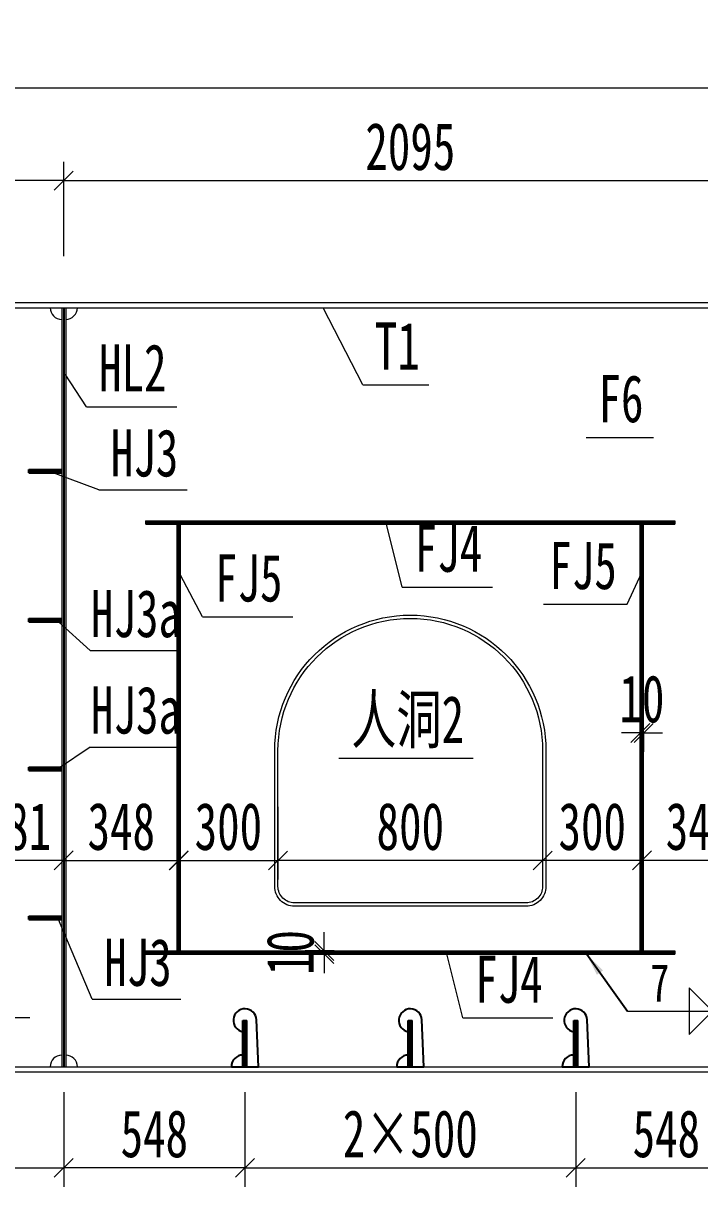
# Model space of a CAD drawing. Header units: millimetres. Extents: x -89049 to 410567, y -307459 to -100425.
# Drawn here: x 261326 to 263371, y -119533 to -116016 of the extents above; entities that cross this region are included whole.
import ezdxf
from ezdxf.enums import TextEntityAlignment as Align

# ---------------------------------------------------------------- set-up
doc = ezdxf.new("R2010")
doc.units = ezdxf.units.MM
doc.layers.get('Defpoints').update_dxf_attribs({"color": 8})
for name, color, linetype, lineweight in [('Dim', 4, 'Continuous', 15), ('文字', 7, 'Continuous', 15), ('细实线', 4, 'Continuous', 15), ('钢板粗线', 1, 'Continuous', 25), ('钢板细线', 6, 'Continuous', 15)]:
    doc.layers.add(name, color=color, linetype=linetype, lineweight=lineweight)
doc.layers.add('Text', color=4, linetype='Continuous')
doc.styles.add('111', font='', dxfattribs={"width": 0.7})
doc.styles.add('BM_Dim', font='', dxfattribs={"width": 0.85})
doc.styles.add('SMEDI', font='', dxfattribs={"width": 0.75})
doc.styles.get("Standard").update_dxf_attribs({"font": ''})
doc.styles.get('111').set_extended_font_data('仿宋_GB2312')
doc.styles.get('BM_Dim').set_extended_font_data('仿宋_GB2312')
doc.styles.get('SMEDI').set_extended_font_data('仿宋_GB2312')
doc.styles.get('Standard').set_extended_font_data('仿宋_GB2312')
doc.dimstyles.new('200', dxfattribs={"dimscale": 0, "dimtxt": 2.5, "dimasz": 1, "dimexe": 1, "dimexo": 1, "dimgap": 0.6, "dimtad": 1, "dimdec": 0, "dimdsep": 46, "dimtxsty": '111', "dimblk": 'OBLIQUE', "dimcen": 0, "dimclrd": 4, "dimclre": 4, "dimclrt": 4, "dimadec": 1, "dimazin": 2, "dimtfac": 1, "dimtdec": 0, "dimtix": 1, "dimtmove": 2, "dimatfit": 3, "dimfxl": 4, "dimfxlon": 1, "dimtolj": 1, "dimlwd": -1, "dimlwe": -1, "dimarcsym": 0})
doc.dimstyles.new('MSteel_1.0_1.0', dxfattribs={"dimtxt": 3, "dimasz": 1.2, "dimexe": 1, "dimexo": 1, "dimgap": 1, "dimtad": 3, "dimtoh": 1, "dimdec": 0, "dimzin": 0, "dimdsep": 46, "dimtxsty": 'Standard', "dimblk": 'ARCHTICK', "dimcen": 0.09, "dimclrd": 3, "dimclre": 3, "dimadec": 0, "dimazin": 0, "dimtfac": 1, "dimtdec": 4, "dimtofl": 0, "dimtmove": 0, "dimatfit": 3, "dimfxl": 1, "dimtolj": 1, "dimtzin": 0, "dimarcsym": 0})

# ---------------------------------------------------------------- blocks, each defined once
blk = doc.blocks.new('_Oblique')
at = {"color": 0, "linetype": 'ByBlock', "lineweight": -2}
blk.add_line((-0.5, -0.5), (0.5, 0.5), dxfattribs=at)
blk = doc.blocks.new('*D2909')
at = {"layer": 'Defpoints', "color": 0, "transparency": 16777216}
for p in [(262096.1, -118336.4), (262896.1, -118370.8), (262096.1, -118546.7)]:
    blk.add_point(p, dxfattribs=at)
at = {"layer": '细实线', "color": 4, "transparency": 16777216}
for p, q in [((262096.1, -118393.5), (262096.1, -118603.8)), ((262896.1, -118428), (262896.1, -118603.8)), ((262896.1, -118546.7), (262096.1, -118546.7))]:
    blk.add_line(p, q, dxfattribs=at)
at = {"layer": '细实线', "color": 4, "transparency": 16777216, "xscale": 57.14285714285715, "yscale": 57.14285714285715, "zscale": 57.14285714285715, "rotation": 180}
blk.add_blockref('_Oblique', (262096.1, -118546.7), dxfattribs=at)
at = {"layer": '细实线', "color": 4, "transparency": 16777216, "xscale": 57.14285714285715, "yscale": 57.14285714285715, "zscale": 57.14285714285715}
blk.add_blockref('_Oblique', (262896.1, -118546.7), dxfattribs=at)
at = {"layer": '细实线', "color": 4, "transparency": 16777216, "insert": (262496.1, -118444.4), "char_height": 142.86, "attachment_point": 5, "style": '111'}
blk.add_mtext('\\A1;800', dxfattribs=at)
blk = doc.blocks.new('*D2910')
at = {"layer": 'Defpoints', "color": 0, "transparency": 16777216}
for p in [(262896.1, -118327), (263196.1, -118363), (262896.1, -118546.7)]:
    blk.add_point(p, dxfattribs=at)
at = {"layer": '细实线', "color": 4, "transparency": 16777216}
for p, q in [((262896.1, -118384.2), (262896.1, -118603.8)), ((263196.1, -118420.1), (263196.1, -118603.8)), ((263196.1, -118546.7), (262896.1, -118546.7))]:
    blk.add_line(p, q, dxfattribs=at)
at = {"layer": '细实线', "color": 4, "transparency": 16777216, "xscale": 57.14285714285715, "yscale": 57.14285714285715, "zscale": 57.14285714285715, "rotation": 180}
blk.add_blockref('_Oblique', (262896.1, -118546.7), dxfattribs=at)
at = {"layer": '细实线', "color": 4, "transparency": 16777216, "xscale": 57.14285714285715, "yscale": 57.14285714285715, "zscale": 57.14285714285715}
blk.add_blockref('_Oblique', (263196.1, -118546.7), dxfattribs=at)
at = {"layer": '细实线', "color": 4, "transparency": 16777216, "insert": (263046.1, -118444.4), "char_height": 142.86, "attachment_point": 5, "style": '111'}
blk.add_mtext('\\A1;300', dxfattribs=at)
blk = doc.blocks.new('*D2911')
at = {"layer": 'Defpoints', "color": 0, "transparency": 16777216}
for p in [(262096.1, -118327), (261796.1, -118363), (262096.1, -118546.7)]:
    blk.add_point(p, dxfattribs=at)
at = {"layer": '细实线', "color": 4, "transparency": 16777216}
for p, q in [((262096.1, -118384.2), (262096.1, -118603.8)), ((261796.1, -118420.1), (261796.1, -118603.8)), ((261796.1, -118546.7), (262096.1, -118546.7))]:
    blk.add_line(p, q, dxfattribs=at)
at = {"layer": '细实线', "color": 4, "transparency": 16777216, "xscale": 57.14285714285715, "yscale": 57.14285714285715, "zscale": 57.14285714285715, "rotation": 180}
blk.add_blockref('_Oblique', (261796.1, -118546.7), dxfattribs=at)
at = {"layer": '细实线', "color": 4, "transparency": 16777216, "xscale": 57.14285714285715, "yscale": 57.14285714285715, "zscale": 57.14285714285715}
blk.add_blockref('_Oblique', (262096.1, -118546.7), dxfattribs=at)
at = {"layer": '细实线', "color": 4, "transparency": 16777216, "insert": (261946.1, -118444.4), "char_height": 142.86, "attachment_point": 5, "style": '111'}
blk.add_mtext('\\A1;300', dxfattribs=at)
blk = doc.blocks.new('*D2912')
at = {"layer": 'Defpoints', "color": 0, "transparency": 16777216}
for p in [(263196.2, -118333.8), (263544.2, -118356.4), (263196.2, -118546.4)]:
    blk.add_point(p, dxfattribs=at)
at = {"layer": '细实线', "color": 4, "transparency": 16777216}
for p, q in [((263196.2, -118391), (263196.2, -118603.6)), ((263544.2, -118413.6), (263544.2, -118603.6)), ((263544.2, -118546.4), (263196.2, -118546.4))]:
    blk.add_line(p, q, dxfattribs=at)
at = {"layer": '细实线', "color": 4, "transparency": 16777216, "xscale": 57.14285714285715, "yscale": 57.14285714285715, "zscale": 57.14285714285715, "rotation": 180}
blk.add_blockref('_Oblique', (263196.2, -118546.4), dxfattribs=at)
at = {"layer": '细实线', "color": 4, "transparency": 16777216, "xscale": 57.14285714285715, "yscale": 57.14285714285715, "zscale": 57.14285714285715}
blk.add_blockref('_Oblique', (263544.2, -118546.4), dxfattribs=at)
at = {"layer": '细实线', "color": 4, "transparency": 16777216, "insert": (263370.2, -118444.2), "char_height": 142.86, "attachment_point": 5, "style": '111'}
blk.add_mtext('\\A1;348', dxfattribs=at)
blk = doc.blocks.new('*D2913')
at = {"layer": 'Defpoints', "color": 0, "transparency": 16777216}
for p in [(261796.2, -118326.8), (261448.5, -118350.5), (261796.2, -118546.4)]:
    blk.add_point(p, dxfattribs=at)
at = {"layer": '细实线', "color": 4, "transparency": 16777216}
for p, q in [((261448.5, -118407.7), (261448.5, -118603.6)), ((261796.2, -118383.9), (261796.2, -118603.6)), ((261448.5, -118546.4), (261796.2, -118546.4))]:
    blk.add_line(p, q, dxfattribs=at)
at = {"layer": '细实线', "color": 4, "transparency": 16777216, "xscale": 57.14285714285715, "yscale": 57.14285714285715, "zscale": 57.14285714285715, "rotation": 180}
blk.add_blockref('_Oblique', (261448.5, -118546.4), dxfattribs=at)
at = {"layer": '细实线', "color": 4, "transparency": 16777216, "xscale": 57.14285714285715, "yscale": 57.14285714285715, "zscale": 57.14285714285715}
blk.add_blockref('_Oblique', (261796.2, -118546.4), dxfattribs=at)
at = {"layer": '细实线', "color": 4, "transparency": 16777216, "insert": (261622.4, -118444.2), "char_height": 142.86, "attachment_point": 5, "style": '111'}
blk.add_mtext('\\A1;348', dxfattribs=at)
blk = doc.blocks.new('*D2917')
at = {"layer": 'Defpoints', "color": 0, "transparency": 16777216}
for p in [(261167.6, -118329.6), (261448.5, -118350.5), (261167.6, -118546.4)]:
    blk.add_point(p, dxfattribs=at)
at = {"layer": '细实线', "color": 4, "transparency": 16777216}
for p, q in [((261167.6, -118386.8), (261167.6, -118603.6)), ((261448.5, -118407.7), (261448.5, -118603.6)), ((261448.5, -118546.4), (261167.6, -118546.4))]:
    blk.add_line(p, q, dxfattribs=at)
at = {"layer": '细实线', "color": 4, "transparency": 16777216, "xscale": 57.14285714285715, "yscale": 57.14285714285715, "zscale": 57.14285714285715, "rotation": 180}
blk.add_blockref('_Oblique', (261167.6, -118546.4), dxfattribs=at)
at = {"layer": '细实线', "color": 4, "transparency": 16777216, "xscale": 57.14285714285715, "yscale": 57.14285714285715, "zscale": 57.14285714285715}
blk.add_blockref('_Oblique', (261448.5, -118546.4), dxfattribs=at)
at = {"layer": '细实线', "color": 4, "transparency": 16777216, "insert": (261308.1, -118444.2), "char_height": 142.86, "attachment_point": 5, "style": '111'}
blk.add_mtext('\\A1;281', dxfattribs=at)
blk = doc.blocks.new('*D2922')
at = {"layer": 'Defpoints', "color": 0, "transparency": 16777216}
for p in [(262235.9, -118829.9), (262323.5, -118819.9), (262323.5, -118829.9)]:
    blk.add_point(p, dxfattribs=at)
at = {"layer": '细实线', "color": 4, "transparency": 16777216}
for p, q in [((262235.9, -118819.9), (262235.9, -118762.8)), ((262266.4, -118819.9), (262178.7, -118819.9)), ((262266.4, -118829.9), (262178.7, -118829.9)), ((262235.9, -118819.9), (262235.9, -118829.9)), ((262235.9, -118829.9), (262235.9, -118887.1))]:
    blk.add_line(p, q, dxfattribs=at)
at = {"layer": '细实线', "color": 4, "transparency": 16777216, "xscale": 57.14285714285715, "yscale": 57.14285714285715, "zscale": 57.14285714285715}
for p, rotation in [((262235.9, -118819.9), 270), ((262235.9, -118829.9), 90)]:
    blk.add_blockref('_Oblique', p, dxfattribs=dict(at, rotation=rotation))
at = {"layer": '细实线', "color": 4, "transparency": 16777216, "insert": (262133.6, -118824.9), "char_height": 142.86, "attachment_point": 5, "rotation": 90, "style": '111'}
blk.add_mtext('\\A1;10', dxfattribs=at)
blk = doc.blocks.new('*D2926')
at = {"layer": 'Defpoints', "color": 0, "transparency": 16777216}
for p in [(263191.2, -118107.6), (263201.2, -118107.6), (263201.2, -118161)]:
    blk.add_point(p, dxfattribs=at)
at = {"layer": '细实线', "color": 4, "transparency": 16777216}
for p, q in [((263191.2, -118161), (263134.1, -118161)), ((263191.2, -118161), (263191.2, -118218.2)), ((263191.2, -118161), (263201.2, -118161)), ((263201.2, -118161), (263201.2, -118218.2)), ((263201.2, -118161), (263258.4, -118161))]:
    blk.add_line(p, q, dxfattribs=at)
at = {"layer": '细实线', "color": 4, "transparency": 16777216, "xscale": 57.14285714285715, "yscale": 57.14285714285715, "zscale": 57.14285714285715}
blk.add_blockref('_Oblique', (263191.2, -118161), dxfattribs=at)
at = {"layer": '细实线', "color": 4, "transparency": 16777216, "xscale": 57.14285714285715, "yscale": 57.14285714285715, "zscale": 57.14285714285715, "rotation": 180}
blk.add_blockref('_Oblique', (263201.2, -118161), dxfattribs=at)
at = {"layer": '细实线', "color": 4, "transparency": 16777216, "insert": (263196.2, -118058.8), "char_height": 142.86, "attachment_point": 5, "style": '111'}
blk.add_mtext('\\A1;10', dxfattribs=at)
blk = doc.blocks.new('_ArchTick')
at = {"color": 0, "linetype": 'ByBlock', "const_width": 0.15}
blk.add_lwpolyline([(-0.5, -0.5), (0.5, 0.5)], dxfattribs=at)
blk = doc.blocks.new('角焊缝2')
at = {"layer": 'Dim'}
blk.add_line((-3138.009, 370.223), (-3132.704, 370.223), dxfattribs=at)
blk.add_lwpolyline([(-3134.754, 371.455), (-3134.754, 368.992), (-3133.523, 370.223)], close=True, dxfattribs=at)
blk.add_lwpolyline([(-3131.704, 369.223), (-3132.704, 370.223), (-3131.704, 371.223)], dxfattribs=at)
blk = doc.blocks.new('10-100加劲 无过焊孔')
at = {"layer": 'Defpoints'}
blk.add_line((0, -100), (0, 0), dxfattribs=at)
at = {"layer": '钢板粗线', "color": 7}
for p, q in [((-5, -100), (-5, 0)), ((-5, 0), (5, 0)), ((5, -100), (5, 0)), ((-5, -100), (5, -100))]:
    blk.add_line(p, q, dxfattribs=at)
blk = doc.blocks.new('12-140加劲 有过焊孔')
at = {"layer": 'Defpoints'}
blk.add_line((0, 0), (0, 140), dxfattribs=at)
at = {"layer": '钢板粗线', "color": 7}
for p, q in [((41, 0), (35, 141.5)), ((-6, 0), (-6, 140)), ((-6, 140), (6, 140)), ((6, 0), (6, 140)), ((-41, 0), (41, 0))]:
    blk.add_line(p, q, dxfattribs=at)
for centre, start, end in [((0, 140), 2.441, 260.1291), ((-6, 0), 90, 180)]:
    blk.add_arc(centre, 35, start, end, dxfattribs=at)
blk = doc.blocks.new('*D2932')
at = {"layer": 'Defpoints', "color": 0, "transparency": 16777216}
for p in [(261448.5, -119169.9), (261996.1, -119169.9), (261448.5, -119475.7)]:
    blk.add_point(p, dxfattribs=at)
at = {"layer": '细实线', "color": 4, "transparency": 16777216}
for p, q in [((261448.5, -119247.1), (261448.5, -119532.8)), ((261996.1, -119247.1), (261996.1, -119532.8)), ((261996.1, -119475.7), (261448.5, -119475.7))]:
    blk.add_line(p, q, dxfattribs=at)
at = {"layer": '细实线', "color": 4, "transparency": 16777216, "xscale": 57.14285714285715, "yscale": 57.14285714285715, "zscale": 57.14285714285715, "rotation": 180}
blk.add_blockref('_Oblique', (261448.5, -119475.7), dxfattribs=at)
at = {"layer": '细实线', "color": 4, "transparency": 16777216, "xscale": 57.14285714285715, "yscale": 57.14285714285715, "zscale": 57.14285714285715}
blk.add_blockref('_Oblique', (261996.1, -119475.7), dxfattribs=at)
at = {"layer": '细实线', "color": 4, "transparency": 16777216, "insert": (261722.3, -119373.4), "char_height": 142.86, "attachment_point": 5, "style": '111'}
blk.add_mtext('\\A1;548', dxfattribs=at)
blk = doc.blocks.new('*D2933')
at = {"layer": 'Defpoints', "color": 0, "transparency": 16777216}
for p in [(260817.6, -119169.9), (261448.5, -119169.9), (261448.5, -119475.7)]:
    blk.add_point(p, dxfattribs=at)
at = {"layer": '细实线', "color": 4, "transparency": 16777216}
for p, q in [((260817.6, -119247.1), (260817.6, -119532.8)), ((261448.5, -119247.1), (261448.5, -119532.8)), ((260817.6, -119475.7), (261448.5, -119475.7))]:
    blk.add_line(p, q, dxfattribs=at)
at = {"layer": '细实线', "color": 4, "transparency": 16777216, "xscale": 57.14285714285715, "yscale": 57.14285714285715, "zscale": 57.14285714285715, "rotation": 180}
blk.add_blockref('_Oblique', (260817.6, -119475.7), dxfattribs=at)
at = {"layer": '细实线', "color": 4, "transparency": 16777216, "xscale": 57.14285714285715, "yscale": 57.14285714285715, "zscale": 57.14285714285715}
blk.add_blockref('_Oblique', (261448.5, -119475.7), dxfattribs=at)
at = {"layer": '细实线', "color": 4, "transparency": 16777216, "insert": (261133.1, -119373.4), "char_height": 142.86, "attachment_point": 5, "style": '111'}
blk.add_mtext('\\A1;631', dxfattribs=at)
blk = doc.blocks.new('*D2934')
at = {"layer": 'Defpoints', "color": 0, "transparency": 16777216}
for p in [(261996.1, -119169.9), (262996.1, -119169.9), (262996.1, -119475.7)]:
    blk.add_point(p, dxfattribs=at)
at = {"layer": '细实线', "color": 4, "transparency": 16777216}
for p, q in [((261996.1, -119247.1), (261996.1, -119532.8)), ((262996.1, -119247.1), (262996.1, -119532.8)), ((261996.1, -119475.7), (262996.1, -119475.7))]:
    blk.add_line(p, q, dxfattribs=at)
at = {"layer": '细实线', "color": 4, "transparency": 16777216, "xscale": 57.14285714285715, "yscale": 57.14285714285715, "zscale": 57.14285714285715, "rotation": 180}
blk.add_blockref('_Oblique', (261996.1, -119475.7), dxfattribs=at)
at = {"layer": '细实线', "color": 4, "transparency": 16777216, "xscale": 57.14285714285715, "yscale": 57.14285714285715, "zscale": 57.14285714285715}
blk.add_blockref('_Oblique', (262996.1, -119475.7), dxfattribs=at)
at = {"layer": '细实线', "color": 4, "transparency": 16777216, "insert": (262496.1, -119373.4), "char_height": 142.86, "attachment_point": 5, "style": '111'}
blk.add_mtext('\\A1;2×500', dxfattribs=at)
blk = doc.blocks.new('*D2935')
at = {"layer": 'Defpoints', "color": 0, "transparency": 16777216}
for p in [(262996.1, -119169.9), (263544.1, -119169.9), (263544.1, -119475.7)]:
    blk.add_point(p, dxfattribs=at)
at = {"layer": '细实线', "color": 4, "transparency": 16777216}
for p, q in [((262996.1, -119247.1), (262996.1, -119532.8)), ((263544.1, -119247.1), (263544.1, -119532.8)), ((262996.1, -119475.7), (263544.1, -119475.7))]:
    blk.add_line(p, q, dxfattribs=at)
at = {"layer": '细实线', "color": 4, "transparency": 16777216, "xscale": 57.14285714285715, "yscale": 57.14285714285715, "zscale": 57.14285714285715, "rotation": 180}
blk.add_blockref('_Oblique', (262996.1, -119475.7), dxfattribs=at)
at = {"layer": '细实线', "color": 4, "transparency": 16777216, "xscale": 57.14285714285715, "yscale": 57.14285714285715, "zscale": 57.14285714285715}
blk.add_blockref('_Oblique', (263544.1, -119475.7), dxfattribs=at)
at = {"layer": '细实线', "color": 4, "transparency": 16777216, "insert": (263270.1, -119373.4), "char_height": 142.86, "attachment_point": 5, "style": '111'}
blk.add_mtext('\\A1;548', dxfattribs=at)
blk = doc.blocks.new('*D2944')
at = {"layer": 'Defpoints', "color": 0, "transparency": 16777216}
for p in [(259686.7, -116491.4), (261448.5, -117104.7), (259686.7, -117120.9)]:
    blk.add_point(p, dxfattribs=at)
at = {"layer": '细实线', "color": 4, "transparency": 16777216}
for p, q in [((259686.7, -116720), (259686.7, -116434.3)), ((261448.5, -116720), (261448.5, -116434.3)), ((261448.5, -116491.4), (259686.7, -116491.4))]:
    blk.add_line(p, q, dxfattribs=at)
at = {"layer": '细实线', "color": 4, "transparency": 16777216, "xscale": 57.14285714285715, "yscale": 57.14285714285715, "zscale": 57.14285714285715, "rotation": 180}
blk.add_blockref('_Oblique', (259686.7, -116491.4), dxfattribs=at)
at = {"layer": '细实线', "color": 4, "transparency": 16777216, "xscale": 57.14285714285715, "yscale": 57.14285714285715, "zscale": 57.14285714285715}
blk.add_blockref('_Oblique', (261448.5, -116491.4), dxfattribs=at)
at = {"layer": '细实线', "color": 4, "transparency": 16777216, "insert": (260567.6, -116389.2), "char_height": 142.86, "attachment_point": 5, "style": '111'}
blk.add_mtext('\\A1;1762', dxfattribs=at)
blk = doc.blocks.new('*D2945')
at = {"layer": 'Defpoints', "color": 0, "transparency": 16777216}
for p in [(263543.7, -116491.4), (261448.5, -117104.7), (263543.7, -117120.9)]:
    blk.add_point(p, dxfattribs=at)
at = {"layer": '细实线', "color": 4, "transparency": 16777216}
for p, q in [((261448.5, -116720), (261448.5, -116434.3)), ((263543.7, -116720), (263543.7, -116434.3)), ((261448.5, -116491.4), (263543.7, -116491.4))]:
    blk.add_line(p, q, dxfattribs=at)
at = {"layer": '细实线', "color": 4, "transparency": 16777216, "xscale": 57.14285714285715, "yscale": 57.14285714285715, "zscale": 57.14285714285715, "rotation": 180}
blk.add_blockref('_Oblique', (261448.5, -116491.4), dxfattribs=at)
at = {"layer": '细实线', "color": 4, "transparency": 16777216, "xscale": 57.14285714285715, "yscale": 57.14285714285715, "zscale": 57.14285714285715}
blk.add_blockref('_Oblique', (263543.7, -116491.4), dxfattribs=at)
at = {"layer": '细实线', "color": 4, "transparency": 16777216, "insert": (262496.1, -116389.2), "char_height": 142.86, "attachment_point": 5, "style": '111'}
blk.add_mtext('\\A1;2095', dxfattribs=at)
blk = doc.blocks.new('*D2949')
at = {"layer": 'Defpoints', "color": 0, "transparency": 16777216}
for p in [(259536.7, -116211.8), (268370.6, -116859.9), (259536.7, -117104.9)]:
    blk.add_point(p, dxfattribs=at)
at = {"layer": '细实线', "color": 4, "transparency": 16777216}
for p, q in [((259536.7, -116440.3), (259536.7, -116154.6)), ((268370.6, -116440.3), (268370.6, -116154.6)), ((268370.6, -116211.8), (259536.7, -116211.8))]:
    blk.add_line(p, q, dxfattribs=at)
at = {"layer": '细实线', "color": 4, "transparency": 16777216, "xscale": 57.14285714285715, "yscale": 57.14285714285715, "zscale": 57.14285714285715, "rotation": 180}
blk.add_blockref('_Oblique', (259536.7, -116211.8), dxfattribs=at)
at = {"layer": '细实线', "color": 4, "transparency": 16777216, "xscale": 57.14285714285715, "yscale": 57.14285714285715, "zscale": 57.14285714285715}
blk.add_blockref('_Oblique', (268370.6, -116211.8), dxfattribs=at)
at = {"layer": '细实线', "color": 4, "transparency": 16777216, "insert": (263953.7, -116109.5), "char_height": 142.86, "attachment_point": 5, "style": '111'}
blk.add_mtext('\\A1;8834', dxfattribs=at)

msp = doc.modelspace()

# ---------------------------------------------------------------- linework, layer by layer
at = {"layer": 'Defpoints'}
for p, q in [((261448.5, -116875.9), (261448.5, -119169.9)), ((261696, -117524.9), (263296.1, -117524.9)), ((261796.2, -118824.9), (261796.2, -117524.9)), ((263196.2, -118824.9), (263196.2, -117524.9)), ((261696, -118824.9), (263296.1, -118824.9))]:
    msp.add_line(p, q, dxfattribs=at)
at = {"layer": '细实线'}
for p, q in [((262352.1, -117108.8), (262232.3, -116875.9)), ((261517.5, -117174.8), (261453, -117076.3)), ((262352.1, -117108.8), (262551.6, -117108.8)), ((261517.5, -117174.8), (261790, -117174.8)), ((263028.1, -117267.7), (263231.5, -117267.7)), ((261554.3, -117426.3), (261416.8, -117374.9)), ((261554.3, -117426.3), (261822, -117426.3)), ((262471.8, -117719.9), (262424.3, -117529.9)), ((263151.3, -117772.1), (263196.2, -117675.7)), ((261868.1, -117809.6), (261801.2, -117684.4)), ((262471.8, -117719.9), (262744.3, -117719.9)), ((262898.3, -117772.1), (263151.3, -117772.1)), ((261868.1, -117809.6), (262140.7, -117809.6)), ((261528.4, -117911.9), (261432.5, -117824.9)), ((261528.4, -117911.9), (261796, -117911.9)), ((261528.4, -118203.6), (261432.5, -118268.7)), ((261528.4, -118203.6), (261796, -118203.6)), ((262280, -118237.5), (262686.5, -118237.5)), ((261534.3, -118966.3), (261433, -118724.9)), ((262654.6, -119022.7), (262607.1, -118832.8)), ((261534.3, -118966.3), (261802, -118966.3)), ((261073.1, -119021.3), (261345.6, -119021.3)), ((262654.6, -119022.7), (262927.1, -119022.7))]:
    msp.add_line(p, q, dxfattribs=at)
at = {"layer": '钢板细线'}
for p, q in [((259906.7, -116859.9), (268370.6, -116859.9)), ((259922.7, -116875.9), (268370.6, -116875.9)), ((261442.5, -116875.9), (261442.5, -119169.9)), ((261454.5, -116875.9), (261454.5, -119169.9)), ((261696, -117519.9), (263296.1, -117519.9)), ((261696, -117519.9), (261696, -117529.9)), ((261696.1, -117529.9), (263296.1, -117529.9)), ((261791.2, -118819.9), (261791.2, -117529.9)), ((261801.2, -118819.9), (261801.2, -117529.9)), ((263191.2, -118819.9), (263191.2, -117529.9)), ((263201.2, -118819.9), (263201.2, -117529.9)), ((263296.1, -117519.9), (263296.1, -117529.9)), ((261696, -118819.9), (263296.1, -118819.9)), ((261696, -118819.9), (261696, -118829.9)), ((261696.1, -118829.9), (263296.1, -118829.9)), ((263296.1, -118819.9), (263296.1, -118829.9)), ((259536.7, -119169.9), (268370.6, -119169.9)), ((259536.7, -119185.9), (268370.6, -119185.9))]:
    msp.add_line(p, q, dxfattribs=at)
for points in [[(262846.1, -118684.9), (262146.1, -118684.9, -0.414214), (262086.1, -118624.9), (262086.1, -118214.9, -1), (262906.1, -118214.9), (262906.1, -118624.9, -0.414214)], [(262846.1, -118674.9), (262146.1, -118674.9, -0.414214), (262096.1, -118624.9), (262096.1, -118214.9, -1), (262896.1, -118214.9), (262896.1, -118624.9, -0.414214)]]:
    msp.add_lwpolyline(points, format="xyb", close=True, dxfattribs=at)
for centre, start, end in [((261442.5, -116875.9), 180, 270), ((261454.5, -116875.9), 270, 0), ((261442.5, -119169.9), 90, 180), ((261454.5, -119169.9), 0, 90)]:
    msp.add_arc(centre, 35, start, end, dxfattribs=at)

# ---------------------------------------------------------------- block references
at = {"layer": '细实线', "xscale": -1, "rotation": 270}
for p in [(261442.5, -117369.9), (261442.5, -117819.9), (261442.5, -118269.9), (261442.5, -118719.9)]:
    msp.add_blockref('10-100加劲 无过焊孔', p, dxfattribs=at)
at = {"layer": '细实线', "color": 8, "xscale": 57.1428571428572, "yscale": 57.1428571428572, "zscale": 57.1428571428572}
msp.add_blockref('角焊缝2', (442467.6, -140157.4), dxfattribs=at)
at = {"layer": '钢板细线', "rotation": 359.9999999999943}
for p in [(261996.1, -119169.9), (262496.1, -119169.9), (262996.1, -119169.9)]:
    msp.add_blockref('12-140加劲 有过焊孔', p, dxfattribs=at)

# ---------------------------------------------------------------- texts
at = {"layer": 'Text', "style": 'SMEDI', "width": 0.75}
msp.add_text('7', height=114.3, dxfattribs=at).set_placement((263220.9, -118916.3), align=Align.MIDDLE_LEFT)
at = {"layer": '文字', "style": 'BM_Dim', "width": 0.7}
for s, p in [('T1', (262457, -117105.7)), ('HL2', (261657, -117171.7)), ('F6', (263133, -117264.7)), ('HJ3', (261692.7, -117428.6)), ('FJ4', (262611.3, -117716.8)), ('FJ5', (263018.3, -117769.1)), ('FJ5', (262007.7, -117806.6)), ('HJ3a', (261666.8, -117914.2)), ('HJ3a', (261666.8, -118205.9)), ('人洞2', (262488.1, -118234.5)), ('HJ3', (261672.7, -118968.6)), ('FJ4', (262794.1, -119019.7))]:
    msp.add_text(s, height=142.86, dxfattribs=at).set_placement(p, align=Align.BOTTOM_CENTER)

# ---------------------------------------------------------------- dimensions: what is measured, and where the dimension line sits
at = {"layer": '细实线'}
for base, p1, p2, picture, middle in [((259536.7, -116211.8), (268370.6, -116859.9), (259536.7, -117104.9), '*D2949', (263953.7, -116109.5)), ((263543.7, -116491.4), (261448.5, -117104.7), (263543.7, -117120.9), '*D2945', (262496.1, -116389.2)), ((263201.2, -118161), (263191.2, -118107.6), (263201.2, -118107.6), '*D2926', (263196.2, -118058.8)), ((261796.2, -118546.4), (261448.5, -118350.5), (261796.2, -118326.8), '*D2913', (261622.4, -118444.2)), ((262096.1, -118546.7), (261796.1, -118363), (262096.1, -118327), '*D2911', (261946.1, -118444.4)), ((261448.5, -119475.7), (260817.6, -119169.9), (261448.5, -119169.9), '*D2933', (261133.1, -119373.4)), ((263544.1, -119475.7), (262996.1, -119169.9), (263544.1, -119169.9), '*D2935', (263270.1, -119373.4))]:
    dim = msp.add_linear_dim(base=base, p1=p1, p2=p2, dimstyle='200', override={"dimscale": 57.142857, "dimblk": 'Oblique'}, dxfattribs=at)
    dim.commit()
    dim.dimension.update_dxf_attribs({"geometry": picture, "text_midpoint": middle})
for base, p1, p2, angle, picture, middle in [((259686.7, -116491.4), (261448.5, -117104.7), (259686.7, -117120.9), 180, '*D2944', (260567.6, -116389.2)), ((261167.6, -118546.4), (261448.5, -118350.5), (261167.6, -118329.6), 180, '*D2917', (261308.1, -118444.2)), ((262096.1, -118546.7), (262896.1, -118370.8), (262096.1, -118336.4), 180, '*D2909', (262496.1, -118444.4)), ((262896.1, -118546.7), (263196.1, -118363), (262896.1, -118327), 180, '*D2910', (263046.1, -118444.4)), ((263196.2, -118546.4), (263544.2, -118356.4), (263196.2, -118333.8), 180, '*D2912', (263370.2, -118444.2)), ((262235.9, -118829.9), (262323.5, -118819.9), (262323.5, -118829.9), 90, '*D2922', (262133.6, -118824.9)), ((261448.5, -119475.7), (261996.1, -119169.9), (261448.5, -119169.9), 180, '*D2932', (261722.3, -119373.4))]:
    dim = msp.add_linear_dim(base=base, p1=p1, p2=p2, angle=angle, dimstyle='200', override={"dimscale": 57.142857, "dimblk": 'Oblique'}, dxfattribs=at)
    dim.commit()
    dim.dimension.update_dxf_attribs({"geometry": picture, "text_midpoint": middle})
dim = msp.add_linear_dim(base=(262996.1, -119475.7), p1=(261996.1, -119169.9), p2=(262996.1, -119169.9), text='2×500', dimstyle='200', override={"dimscale": 57.142857, "dimtxsty": '111', "dimblk": 'Oblique'}, dxfattribs=at)
dim.commit()
dim.dimension.update_dxf_attribs({"geometry": '*D2934', "text_midpoint": (262496.1, -119373.4)})

# ---------------------------------------------------------------- leaders
at = {"layer": 'Dim'}
msp.add_leader([(263029.3, -118829.9), (263152.8, -119001.8)], dimstyle='MSteel_1.0_1.0', override={"dimscale": 57.142857, "dimclrd": 256}, dxfattribs=at)

doc.saveas('drawing.dxf')
